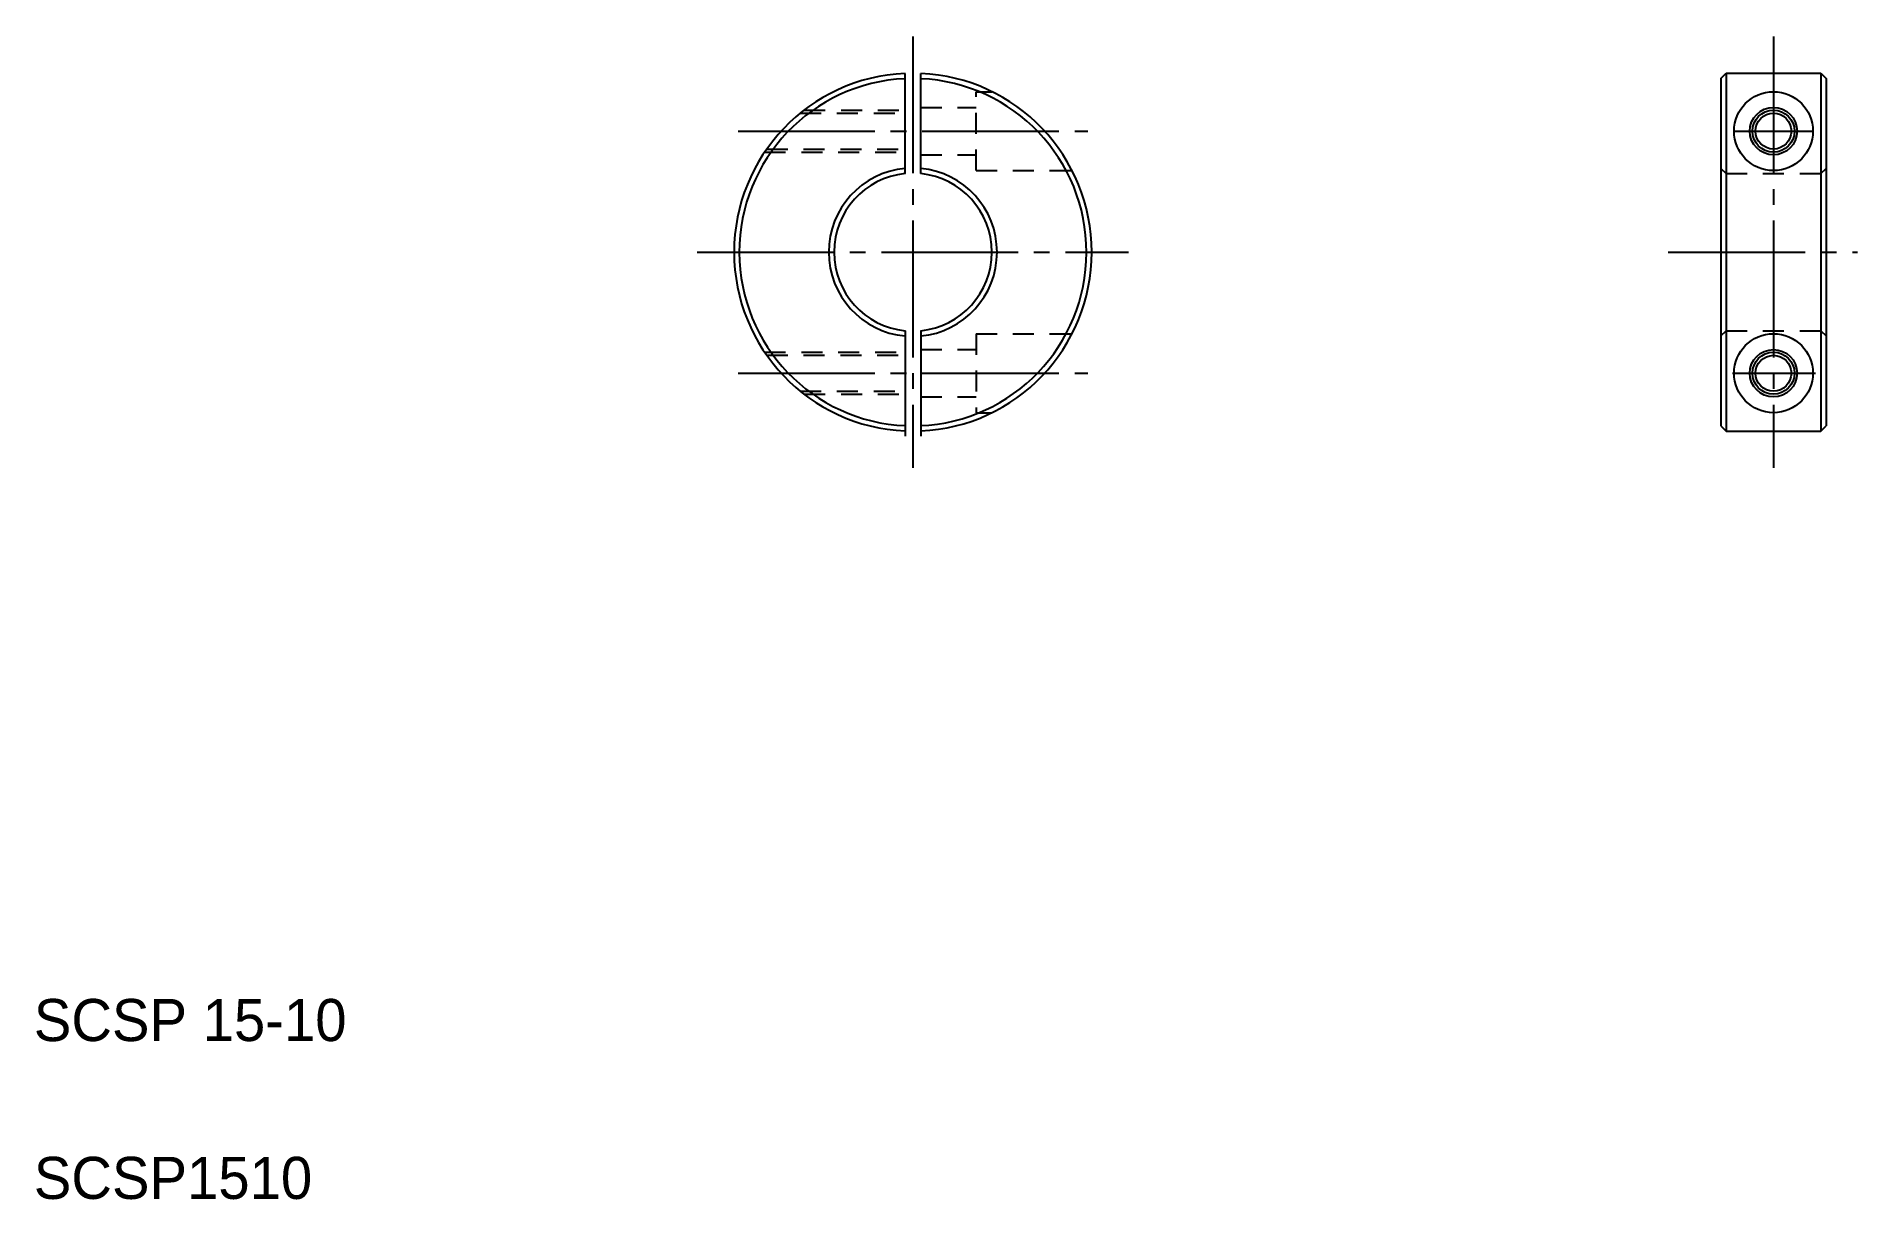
# Model space of a CAD drawing. Extents: x 35 to 208, y 20 to 130.
import ezdxf

# ---------------------------------------------------------------- set-up
doc = ezdxf.new("R2010")
doc.units = 0
doc.linetypes.add('CENTER', pattern=[17.5, 13, -1.5, 1.5, -1.5])
doc.linetypes.add('DASHED', pattern=[3.5, 2, -1.5])
doc.layers.get('0').update_dxf_attribs({"linetype": 'CONTINUOUS'})
doc.layers.add('CENTER', color=1, linetype='CENTER')

msp = doc.modelspace()

# ---------------------------------------------------------------- linework, layer by layer
at = {"color": 7, "linetype": 'CONTINUOUS'}
for p, q in [((117.32, 117), (117.32, 126.52)), ((118.82, 117), (118.82, 126.52)), ((194.88, 126.04), (195.38, 126.54)), ((195.38, 126.54), (195.38, 92.54)), ((195.38, 126.54), (204.38, 126.54)), ((204.38, 126.54), (204.38, 92.54)), ((204.38, 126.54), (204.88, 126.04)), ((194.88, 126.04), (194.88, 93.04)), ((204.88, 126.04), (204.88, 93.04)), ((117.32, 102.08), (117.32, 92.05)), ((118.82, 102.08), (118.82, 92.05)), ((194.88, 93.04), (195.38, 92.54)), ((195.38, 92.54), (204.38, 92.54)), ((204.38, 92.54), (204.88, 93.04))]:
    msp.add_line(p, q, dxfattribs=at)
at = {"color": 3, "linetype": 'DASHED'}
for p, q in [((124.07, 117.29), (124.07, 124.79)), ((124.07, 124.79), (125.58, 124.79)), ((107.74, 123.04), (117.32, 123.04)), ((118.82, 123.29), (124.07, 123.29)), ((107.35, 122.74), (117.32, 122.74)), ((103.97, 119.04), (117.32, 119.04)), ((104.18, 119.34), (117.32, 119.34)), ((118.82, 118.79), (124.07, 118.79)), ((124.07, 117.29), (133.2, 117.29)), ((194.88, 117.5), (195.38, 117)), ((195.38, 117), (204.38, 117)), ((204.38, 117), (204.88, 117.5)), ((124.07, 101.79), (133.2, 101.79)), ((124.07, 101.79), (124.07, 94.29)), ((194.88, 101.58), (195.38, 102.08)), ((195.38, 102.08), (204.38, 102.08)), ((204.38, 102.08), (204.88, 101.58)), ((103.97, 100.04), (117.32, 100.04)), ((104.18, 99.74), (117.32, 99.74)), ((118.82, 100.29), (124.07, 100.29)), ((107.35, 96.34), (117.32, 96.34)), ((107.74, 96.04), (117.32, 96.04)), ((118.82, 95.79), (124.07, 95.79)), ((124.07, 94.29), (125.58, 94.29))]:
    msp.add_line(p, q, dxfattribs=at)
for p, q in [((204.88, 117.75), (204.88, 117.75)), ((204.88, 109.54), (204.88, 109.54))]:
    msp.add_line(p, q)
for centre, radius in [((199.88, 121.04), 3.75), ((199.88, 121.04), 2.25), ((199.88, 121.04), 1.7), ((199.88, 98.04), 3.75), ((199.88, 98.04), 2.25), ((199.88, 98.04), 1.7)]:
    msp.add_circle(centre, radius)
at = {"color": 3}
for centre in [(199.88, 121.04), (199.88, 98.04)]:
    msp.add_circle(centre, 2, dxfattribs=at)
at = {"color": 7, "linetype": 'CONTINUOUS'}
for radius, start, end in [(17, 92.5286, 267.4714), (17, 272.5286, 87.4714), (16.5, 92.6053, 267.5437), (16.5, 272.4563, 87.3947), (8, 95.3794, 264.6206), (7.5, 95.7392, 264.2608), (8, 275.3794, 84.6206), (7.5, 275.7392, 84.2608)]:
    msp.add_arc((118.07, 109.54), radius, start, end, dxfattribs=at)
at = {"layer": 'CENTER', "color": 1, "linetype": 'CENTER'}
for p, q in [((118.07, 130.04), (118.07, 89.04)), ((199.88, 130.04), (199.88, 89.04)), ((101.45, 121.04), (134.69, 121.04)), ((196.23, 121.04), (203.63, 121.04)), ((97.57, 109.54), (138.57, 109.54)), ((189.88, 109.54), (207.88, 109.54)), ((101.45, 98.04), (134.69, 98.04)), ((195.99, 98.04), (203.89, 98.04))]:
    msp.add_line(p, q, dxfattribs=at)

# ---------------------------------------------------------------- texts
for s, p in [('SCSP 15-10', (34.5, 34.58)), ('SCSP1510', (34.5, 19.58))]:
    msp.add_text(s, height=4).set_placement(p)

doc.saveas('drawing.dxf')
